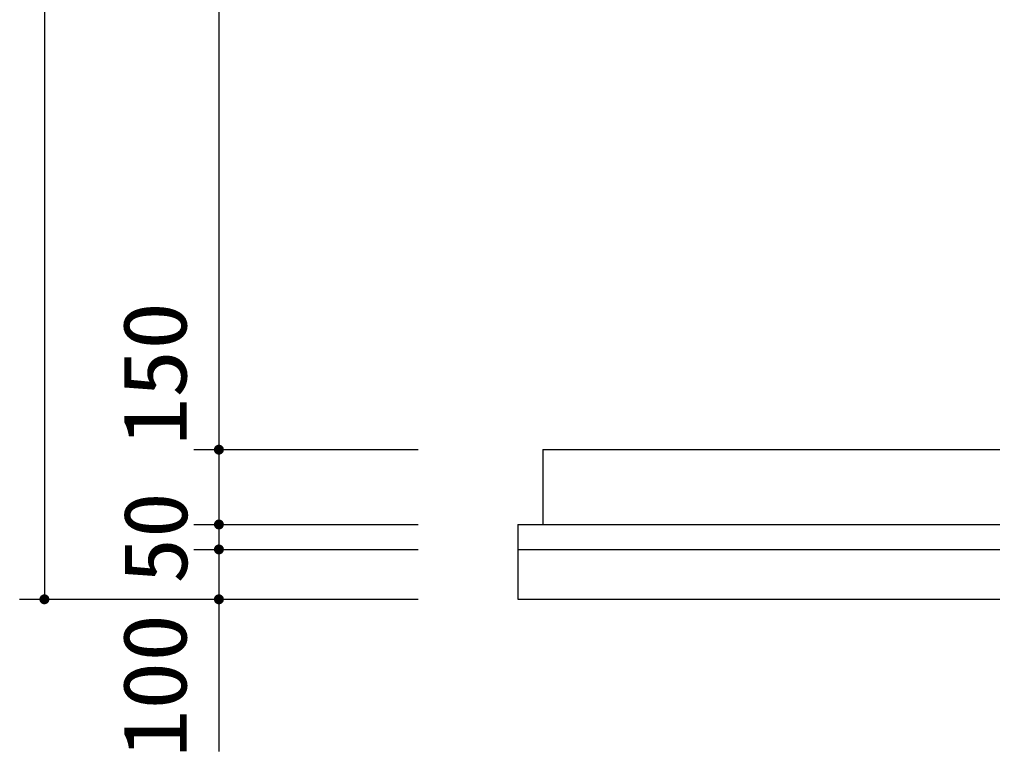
# Model space of a CAD drawing. Units: millimetres, scale not verified. Extents: x -14850 to 14850, y -10500 to 10500.
# Drawn here: x -1327 to 624, y -463 to 1005 of the extents above; entities that cross this region are included whole.
import ezdxf
from ezdxf.enums import TextEntityAlignment as Align

# ---------------------------------------------------------------- set-up
doc = ezdxf.new("R2010")
doc.units = ezdxf.units.MM
doc.header["$LTSCALE"] = 50
doc.layers.add('0-0_製作', color=5, linetype='Continuous', lineweight=25)
doc.layers.add('0-2_機器', color=3, linetype='Continuous', lineweight=25)
doc.styles.add('ＭＳ ゴシック', font='')
doc.styles.get('ＭＳ ゴシック').set_extended_font_data('MS Gothic')

msp = doc.modelspace()

# ---------------------------------------------------------------- linework, layer by layer
at = {"layer": '0-0_製作', "color": 2}
for p, q in [((-1277.34, 2422.15), (-1277.34, -157.85)), ((-927.34, 2302.15), (-927.34, 142.15)), ((-977.34, 142.15), (-527.55, 142.15)), ((-927.34, 142.15), (-927.34, -7.85)), ((-977.34, -7.85), (-527.55, -7.85)), ((-927.34, -7.85), (-927.34, -57.85)), ((-977.34, -57.85), (-527.55, -57.85)), ((-927.34, -57.85), (-927.34, -157.85)), ((-1327.34, -157.85), (-527.55, -157.85)), ((-927.34, -157.85), (-927.34, -463.03))]:
    msp.add_line(p, q, dxfattribs=at)
at = {"layer": '0-0_製作'}
for points in [[(-936.85, 145.24), (-937.34, 142.15), (-937.32, 142.78)], [(-936.85, 145.24), (-927.34, 142.15), (-937.34, 142.15)], [(-927.34, 142.15), (-937.27, 140.9), (-937.34, 142.15)], [(-936.85, 145.24), (-937.32, 142.78), (-937.17, 144.03)], [(-927.34, 142.15), (-937.03, 139.67), (-937.27, 140.9)], [(-927.34, 142.15), (-936.64, 138.47), (-937.03, 139.67)], [(-936.39, 146.41), (-927.34, 142.15), (-936.85, 145.24)], [(-927.34, 142.15), (-936.11, 137.34), (-936.64, 138.47)], [(-935.79, 147.51), (-927.34, 142.15), (-936.39, 146.41)], [(-927.34, 142.15), (-935.43, 136.28), (-936.11, 137.34)], [(-935.05, 148.53), (-927.34, 142.15), (-935.79, 147.51)], [(-927.34, 142.15), (-934.63, 135.31), (-935.43, 136.28)], [(-934.19, 149.44), (-927.34, 142.15), (-935.05, 148.53)], [(-927.34, 142.15), (-933.72, 134.45), (-934.63, 135.31)], [(-933.22, 150.24), (-927.34, 142.15), (-934.19, 149.44)], [(-927.34, 142.15), (-932.7, 133.71), (-933.72, 134.45)], [(-932.16, 150.92), (-927.34, 142.15), (-933.22, 150.24)], [(-927.34, 142.15), (-931.6, 133.1), (-932.7, 133.71)], [(-931.03, 151.45), (-927.34, 142.15), (-932.16, 150.92)], [(-927.34, 142.15), (-930.43, 132.64), (-931.6, 133.1)], [(-929.83, 151.84), (-927.34, 142.15), (-931.03, 151.45)], [(-927.34, 142.15), (-929.22, 132.33), (-930.43, 132.64)], [(-928.6, 152.07), (-927.34, 142.15), (-929.83, 151.84)], [(-927.34, 142.15), (-927.97, 132.17), (-929.22, 132.33)], [(-927.34, 152.15), (-927.34, 142.15), (-928.6, 152.07)], [(-927.34, 132.15), (-927.97, 132.17), (-927.34, 142.15)], [(-926.72, 152.13), (-927.34, 142.15), (-927.34, 152.15)], [(-925.47, 151.98), (-927.34, 142.15), (-926.72, 152.13)], [(-925.47, 151.98), (-917.34, 142.15), (-927.34, 142.15)], [(-917.34, 142.15), (-927.34, 132.15), (-927.34, 142.15)], [(-917.34, 142.15), (-926.09, 132.23), (-927.34, 132.15)], [(-917.34, 142.15), (-924.86, 132.47), (-926.09, 132.23)], [(-924.25, 151.66), (-917.34, 142.15), (-925.47, 151.98)], [(-917.34, 142.15), (-923.66, 132.86), (-924.86, 132.47)], [(-923.09, 151.2), (-917.34, 142.15), (-924.25, 151.66)], [(-917.34, 142.15), (-922.53, 133.39), (-923.66, 132.86)], [(-921.99, 150.6), (-917.34, 142.15), (-923.09, 151.2)], [(-917.34, 142.15), (-921.47, 134.06), (-922.53, 133.39)], [(-920.97, 149.86), (-917.34, 142.15), (-921.99, 150.6)], [(-917.34, 142.15), (-920.5, 134.86), (-921.47, 134.06)], [(-920.05, 149), (-917.34, 142.15), (-920.97, 149.86)], [(-917.34, 142.15), (-919.64, 135.78), (-920.5, 134.86)], [(-919.25, 148.03), (-917.34, 142.15), (-920.05, 149)], [(-917.34, 142.15), (-918.9, 136.79), (-919.64, 135.78)], [(-918.58, 146.97), (-917.34, 142.15), (-919.25, 148.03)], [(-917.34, 142.15), (-918.3, 137.9), (-918.9, 136.79)], [(-918.05, 145.83), (-917.34, 142.15), (-918.58, 146.97)], [(-917.34, 142.15), (-917.83, 139.06), (-918.3, 137.9)], [(-917.66, 144.64), (-917.34, 142.15), (-918.05, 145.83)], [(-917.34, 142.15), (-917.52, 140.28), (-917.83, 139.06)], [(-917.42, 143.41), (-917.34, 142.15), (-917.66, 144.64)], [(-917.36, 141.53), (-917.52, 140.28), (-917.34, 142.15)], [(-933.22, 0.24), (-927.34, -7.85), (-934.19, -0.56)], [(-932.16, 0.92), (-927.34, -7.85), (-933.22, 0.24)], [(-931.03, 1.45), (-927.34, -7.85), (-932.16, 0.92)], [(-929.83, 1.84), (-927.34, -7.85), (-931.03, 1.45)], [(-928.6, 2.08), (-927.34, -7.85), (-929.83, 1.84)], [(-927.34, 2.15), (-927.34, -7.85), (-928.6, 2.08)], [(-927.34, 2.15), (-917.34, -7.85), (-927.34, -7.85)], [(-926.72, 2.13), (-917.34, -7.85), (-927.34, 2.15)], [(-925.47, 1.98), (-917.34, -7.85), (-926.72, 2.13)], [(-924.25, 1.66), (-917.34, -7.85), (-925.47, 1.98)], [(-923.09, 1.2), (-917.34, -7.85), (-924.25, 1.66)], [(-921.99, 0.6), (-917.34, -7.85), (-923.09, 1.2)], [(-920.97, -0.14), (-917.34, -7.85), (-921.99, 0.6)], [(-937.32, -7.22), (-927.34, -7.85), (-937.34, -7.85)], [(-927.34, -7.85), (-937.27, -9.1), (-937.34, -7.85)], [(-937.17, -5.97), (-927.34, -7.85), (-937.32, -7.22)], [(-927.34, -7.85), (-937.03, -10.33), (-937.27, -9.1)], [(-936.85, -4.76), (-927.34, -7.85), (-937.17, -5.97)], [(-927.34, -7.85), (-936.64, -11.53), (-937.03, -10.33)], [(-936.39, -3.59), (-927.34, -7.85), (-936.85, -4.76)], [(-927.34, -7.85), (-936.11, -12.66), (-936.64, -11.53)], [(-935.79, -2.49), (-927.34, -7.85), (-936.39, -3.59)], [(-927.34, -7.85), (-935.43, -13.72), (-936.11, -12.66)], [(-935.05, -1.47), (-927.34, -7.85), (-935.79, -2.49)], [(-927.34, -7.85), (-934.63, -14.69), (-935.43, -13.72)], [(-934.19, -0.56), (-927.34, -7.85), (-935.05, -1.47)], [(-927.34, -7.85), (-933.72, -15.55), (-934.63, -14.69)], [(-927.34, -7.85), (-932.7, -16.29), (-933.72, -15.55)], [(-927.34, -7.85), (-931.6, -16.89), (-932.7, -16.29)], [(-927.34, -7.85), (-930.43, -17.36), (-931.6, -16.89)], [(-927.34, -7.85), (-929.22, -17.67), (-930.43, -17.36)], [(-927.34, -7.85), (-927.97, -17.83), (-929.22, -17.67)], [(-927.34, -7.85), (-927.34, -17.85), (-927.97, -17.83)], [(-927.34, -7.85), (-926.09, -17.77), (-927.34, -17.85)], [(-917.34, -7.85), (-926.09, -17.77), (-927.34, -7.85)], [(-917.34, -7.85), (-924.86, -17.53), (-926.09, -17.77)], [(-917.34, -7.85), (-923.66, -17.14), (-924.86, -17.53)], [(-917.34, -7.85), (-922.53, -16.61), (-923.66, -17.14)], [(-917.34, -7.85), (-921.47, -15.94), (-922.53, -16.61)], [(-917.34, -7.85), (-920.5, -15.14), (-921.47, -15.94)], [(-920.05, -1), (-917.34, -7.85), (-920.97, -0.14)], [(-917.34, -7.85), (-919.64, -14.22), (-920.5, -15.14)], [(-919.25, -1.97), (-917.34, -7.85), (-920.05, -1)], [(-917.34, -7.85), (-918.9, -13.2), (-919.64, -14.22)], [(-918.58, -3.03), (-917.34, -7.85), (-919.25, -1.97)], [(-917.34, -7.85), (-918.3, -12.1), (-918.9, -13.2)], [(-918.05, -4.16), (-917.34, -7.85), (-918.58, -3.03)], [(-917.34, -7.85), (-917.83, -10.94), (-918.3, -12.1)], [(-917.66, -5.36), (-917.34, -7.85), (-918.05, -4.16)], [(-917.34, -7.85), (-917.52, -9.72), (-917.83, -10.94)], [(-917.42, -6.59), (-917.34, -7.85), (-917.66, -5.36)], [(-917.34, -7.85), (-917.36, -8.47), (-917.52, -9.72)], [(-937.32, -57.22), (-927.34, -57.85), (-937.34, -57.85)], [(-927.34, -57.85), (-937.27, -59.1), (-937.34, -57.85)], [(-937.17, -55.97), (-927.34, -57.85), (-937.32, -57.22)], [(-927.34, -57.85), (-937.03, -60.33), (-937.27, -59.1)], [(-936.85, -54.76), (-927.34, -57.85), (-937.17, -55.97)], [(-927.34, -57.85), (-936.64, -61.53), (-937.03, -60.33)], [(-936.39, -53.59), (-927.34, -57.85), (-936.85, -54.76)], [(-927.34, -57.85), (-936.11, -62.66), (-936.64, -61.53)], [(-935.79, -52.49), (-927.34, -57.85), (-936.39, -53.59)], [(-927.34, -57.85), (-935.43, -63.72), (-936.11, -62.66)], [(-935.05, -51.47), (-927.34, -57.85), (-935.79, -52.49)], [(-927.34, -57.85), (-934.63, -64.69), (-935.43, -63.72)], [(-934.19, -50.56), (-927.34, -57.85), (-935.05, -51.47)], [(-927.34, -57.85), (-933.72, -65.55), (-934.63, -64.69)], [(-933.22, -49.76), (-927.34, -57.85), (-934.19, -50.56)], [(-927.34, -57.85), (-932.7, -66.29), (-933.72, -65.55)], [(-932.16, -49.08), (-927.34, -57.85), (-933.22, -49.76)], [(-927.34, -57.85), (-931.6, -66.89), (-932.7, -66.29)], [(-931.03, -48.55), (-927.34, -57.85), (-932.16, -49.08)], [(-927.34, -57.85), (-930.43, -67.36), (-931.6, -66.89)], [(-929.83, -48.16), (-927.34, -57.85), (-931.03, -48.55)], [(-927.34, -57.85), (-929.22, -67.67), (-930.43, -67.36)], [(-928.6, -47.93), (-927.34, -57.85), (-929.83, -48.16)], [(-927.34, -57.85), (-927.97, -67.83), (-929.22, -67.67)], [(-927.34, -47.85), (-927.34, -57.85), (-928.6, -47.93)], [(-927.34, -57.85), (-927.34, -67.85), (-927.97, -67.83)], [(-927.34, -47.85), (-917.34, -57.85), (-927.34, -57.85)], [(-926.72, -47.87), (-917.34, -57.85), (-927.34, -47.85)], [(-927.34, -57.85), (-926.09, -67.77), (-927.34, -67.85)], [(-917.34, -57.85), (-926.09, -67.77), (-927.34, -57.85)], [(-925.47, -48.02), (-917.34, -57.85), (-926.72, -47.87)], [(-917.34, -57.85), (-924.86, -67.53), (-926.09, -67.77)], [(-924.25, -48.34), (-917.34, -57.85), (-925.47, -48.02)], [(-917.34, -57.85), (-923.66, -67.14), (-924.86, -67.53)], [(-923.09, -48.8), (-917.34, -57.85), (-924.25, -48.34)], [(-917.34, -57.85), (-922.53, -66.61), (-923.66, -67.14)], [(-921.99, -49.4), (-917.34, -57.85), (-923.09, -48.8)], [(-917.34, -57.85), (-921.47, -65.94), (-922.53, -66.61)], [(-920.97, -50.14), (-917.34, -57.85), (-921.99, -49.4)], [(-917.34, -57.85), (-920.5, -65.14), (-921.47, -65.94)], [(-920.05, -51), (-917.34, -57.85), (-920.97, -50.14)], [(-917.34, -57.85), (-919.64, -64.22), (-920.5, -65.14)], [(-919.25, -51.97), (-917.34, -57.85), (-920.05, -51)], [(-917.34, -57.85), (-918.9, -63.2), (-919.64, -64.22)], [(-918.58, -53.03), (-917.34, -57.85), (-919.25, -51.97)], [(-917.34, -57.85), (-918.3, -62.1), (-918.9, -63.2)], [(-918.05, -54.16), (-917.34, -57.85), (-918.58, -53.03)], [(-917.34, -57.85), (-917.83, -60.94), (-918.3, -62.1)], [(-917.66, -55.36), (-917.34, -57.85), (-918.05, -54.16)], [(-917.34, -57.85), (-917.52, -59.72), (-917.83, -60.94)], [(-917.42, -56.59), (-917.34, -57.85), (-917.66, -55.36)], [(-917.34, -57.85), (-917.36, -58.47), (-917.52, -59.72)], [(-1287.17, -155.97), (-1277.34, -157.85), (-1287.32, -157.22)], [(-1286.85, -154.76), (-1277.34, -157.85), (-1287.17, -155.97)], [(-1286.39, -153.59), (-1277.34, -157.85), (-1286.85, -154.76)], [(-1285.79, -152.49), (-1277.34, -157.85), (-1286.39, -153.59)], [(-1285.05, -151.47), (-1277.34, -157.85), (-1285.79, -152.49)], [(-1284.19, -150.56), (-1277.34, -157.85), (-1285.05, -151.47)], [(-1283.22, -149.76), (-1277.34, -157.85), (-1284.19, -150.56)], [(-1282.16, -149.08), (-1277.34, -157.85), (-1283.22, -149.76)], [(-1281.03, -148.55), (-1277.34, -157.85), (-1282.16, -149.08)], [(-1279.83, -148.16), (-1277.34, -157.85), (-1281.03, -148.55)], [(-1278.6, -147.93), (-1277.34, -157.85), (-1279.83, -148.16)], [(-1277.34, -147.85), (-1277.34, -157.85), (-1278.6, -147.93)], [(-1277.34, -147.85), (-1267.34, -157.85), (-1277.34, -157.85)], [(-1276.72, -147.87), (-1267.34, -157.85), (-1277.34, -147.85)], [(-1275.47, -148.02), (-1267.34, -157.85), (-1276.72, -147.87)], [(-1274.25, -148.34), (-1267.34, -157.85), (-1275.47, -148.02)], [(-1273.09, -148.8), (-1267.34, -157.85), (-1274.25, -148.34)], [(-1271.99, -149.4), (-1267.34, -157.85), (-1273.09, -148.8)], [(-1270.97, -150.14), (-1267.34, -157.85), (-1271.99, -149.4)], [(-1270.05, -151), (-1267.34, -157.85), (-1270.97, -150.14)], [(-1269.25, -151.97), (-1267.34, -157.85), (-1270.05, -151)], [(-1268.58, -153.03), (-1267.34, -157.85), (-1269.25, -151.97)], [(-1268.05, -154.17), (-1267.34, -157.85), (-1268.58, -153.03)], [(-1267.66, -155.36), (-1267.34, -157.85), (-1268.05, -154.17)], [(-1267.42, -156.59), (-1267.34, -157.85), (-1267.66, -155.36)], [(-937.17, -155.97), (-927.34, -157.85), (-937.32, -157.22)], [(-936.85, -154.76), (-927.34, -157.85), (-937.17, -155.97)], [(-936.39, -153.59), (-927.34, -157.85), (-936.85, -154.76)], [(-935.79, -152.49), (-927.34, -157.85), (-936.39, -153.59)], [(-935.05, -151.47), (-927.34, -157.85), (-935.79, -152.49)], [(-934.19, -150.56), (-927.34, -157.85), (-935.05, -151.47)], [(-933.22, -149.76), (-927.34, -157.85), (-934.19, -150.56)], [(-932.16, -149.08), (-927.34, -157.85), (-933.22, -149.76)], [(-931.03, -148.55), (-927.34, -157.85), (-932.16, -149.08)], [(-929.83, -148.16), (-927.34, -157.85), (-931.03, -148.55)], [(-928.6, -147.93), (-927.34, -157.85), (-929.83, -148.16)], [(-928.6, -147.93), (-927.34, -147.85), (-927.34, -157.85)], [(-927.34, -147.85), (-917.34, -157.85), (-927.34, -157.85)], [(-926.72, -147.87), (-917.34, -157.85), (-927.34, -147.85)], [(-925.47, -148.02), (-917.34, -157.85), (-926.72, -147.87)], [(-924.25, -148.34), (-917.34, -157.85), (-925.47, -148.02)], [(-923.09, -148.8), (-917.34, -157.85), (-924.25, -148.34)], [(-921.99, -149.4), (-917.34, -157.85), (-923.09, -148.8)], [(-920.97, -150.14), (-917.34, -157.85), (-921.99, -149.4)], [(-920.05, -151), (-917.34, -157.85), (-920.97, -150.14)], [(-919.25, -151.97), (-917.34, -157.85), (-920.05, -151)], [(-918.58, -153.03), (-917.34, -157.85), (-919.25, -151.97)], [(-918.05, -154.17), (-917.34, -157.85), (-918.58, -153.03)], [(-917.66, -155.36), (-917.34, -157.85), (-918.05, -154.17)], [(-917.66, -155.36), (-917.42, -156.59), (-917.34, -157.85)], [(-1287.32, -157.22), (-1277.34, -157.85), (-1287.34, -157.85)], [(-1287.34, -157.85), (-1287.03, -160.33), (-1287.27, -159.1)], [(-1277.34, -157.85), (-1287.03, -160.33), (-1287.34, -157.85)], [(-1277.34, -157.85), (-1286.64, -161.53), (-1287.03, -160.33)], [(-1277.34, -157.85), (-1286.11, -162.66), (-1286.64, -161.53)], [(-1277.34, -157.85), (-1285.43, -163.72), (-1286.11, -162.66)], [(-1277.34, -157.85), (-1284.63, -164.69), (-1285.43, -163.72)], [(-1277.34, -157.85), (-1283.72, -165.55), (-1284.63, -164.69)], [(-1277.34, -157.85), (-1282.7, -166.29), (-1283.72, -165.55)], [(-1277.34, -157.85), (-1281.6, -166.89), (-1282.7, -166.29)], [(-1277.34, -157.85), (-1280.43, -167.36), (-1281.6, -166.89)], [(-1277.34, -157.85), (-1279.22, -167.67), (-1280.43, -167.36)], [(-1277.34, -157.85), (-1277.97, -167.83), (-1279.22, -167.67)], [(-1277.34, -157.85), (-1277.34, -167.85), (-1277.97, -167.83)], [(-1277.34, -157.85), (-1276.09, -167.77), (-1277.34, -167.85)], [(-1277.34, -157.85), (-1274.86, -167.53), (-1276.09, -167.77)], [(-1267.34, -157.85), (-1274.86, -167.53), (-1277.34, -157.85)], [(-1267.34, -157.85), (-1273.66, -167.14), (-1274.86, -167.53)], [(-1267.34, -157.85), (-1272.53, -166.61), (-1273.66, -167.14)], [(-1267.34, -157.85), (-1271.47, -165.94), (-1272.53, -166.61)], [(-1267.34, -157.85), (-1270.5, -165.14), (-1271.47, -165.94)], [(-1267.34, -157.85), (-1269.64, -164.22), (-1270.5, -165.14)], [(-1267.34, -157.85), (-1268.9, -163.2), (-1269.64, -164.22)], [(-1267.34, -157.85), (-1268.3, -162.1), (-1268.9, -163.2)], [(-1267.34, -157.85), (-1267.83, -160.94), (-1268.3, -162.1)], [(-1267.34, -157.85), (-1267.52, -159.72), (-1267.83, -160.94)], [(-1267.34, -157.85), (-1267.36, -158.47), (-1267.52, -159.72)], [(-937.32, -157.22), (-927.34, -157.85), (-937.34, -157.85)], [(-937.34, -157.85), (-937.03, -160.33), (-937.27, -159.1)], [(-937.34, -157.85), (-936.64, -161.53), (-937.03, -160.33)], [(-927.34, -157.85), (-936.64, -161.53), (-937.34, -157.85)], [(-927.34, -157.85), (-936.11, -162.66), (-936.64, -161.53)], [(-927.34, -157.85), (-935.43, -163.72), (-936.11, -162.66)], [(-927.34, -157.85), (-934.63, -164.69), (-935.43, -163.72)], [(-927.34, -157.85), (-933.72, -165.55), (-934.63, -164.69)], [(-927.34, -157.85), (-932.7, -166.29), (-933.72, -165.55)], [(-927.34, -157.85), (-931.6, -166.89), (-932.7, -166.29)], [(-927.34, -157.85), (-930.43, -167.36), (-931.6, -166.89)], [(-927.34, -157.85), (-929.22, -167.67), (-930.43, -167.36)], [(-927.34, -157.85), (-927.97, -167.83), (-929.22, -167.67)], [(-927.34, -157.85), (-927.34, -167.85), (-927.97, -167.83)], [(-927.34, -157.85), (-926.09, -167.77), (-927.34, -167.85)], [(-927.34, -157.85), (-924.86, -167.53), (-926.09, -167.77)], [(-917.34, -157.85), (-924.86, -167.53), (-927.34, -157.85)], [(-917.34, -157.85), (-923.66, -167.14), (-924.86, -167.53)], [(-917.34, -157.85), (-922.53, -166.61), (-923.66, -167.14)], [(-917.34, -157.85), (-921.47, -165.94), (-922.53, -166.61)], [(-917.34, -157.85), (-920.5, -165.14), (-921.47, -165.94)], [(-917.34, -157.85), (-919.64, -164.22), (-920.5, -165.14)], [(-917.34, -157.85), (-918.9, -163.2), (-919.64, -164.22)], [(-917.34, -157.85), (-918.3, -162.1), (-918.9, -163.2)], [(-917.34, -157.85), (-917.83, -160.94), (-918.3, -162.1)], [(-917.34, -157.85), (-917.52, -159.72), (-917.83, -160.94)], [(-917.34, -157.85), (-917.36, -158.47), (-917.52, -159.72)]]:
    msp.add_solid(points, dxfattribs=at)
at = {"layer": '0-2_機器', "color": 2}
for p, q in [((-277.66, 142.15), (1622.34, 142.15)), ((-277.66, 142.15), (-277.66, -7.85)), ((-327.66, -7.85), (1672.34, -7.85)), ((-327.66, -57.85), (1672.34, -57.85))]:
    msp.add_line(p, q, dxfattribs=at)
msp.add_lwpolyline([(-327.66, -7.85), (-327.66, -157.85), (1672.34, -157.85)], dxfattribs=at)

# ---------------------------------------------------------------- texts
at = {"layer": '0-0_製作', "color": 4, "style": 'ＭＳ ゴシック'}
for s, width, p in [('150', 1.1, (-953.73, 150.2)), ('50', 1.05, (-952.34, -126.6)), ('100', 1.1, (-953.73, -475.16))]:
    msp.add_text(s, height=128.4, rotation=90, dxfattribs=dict(at, width=width)).set_placement(p, align=Align.BOTTOM_LEFT)

doc.saveas('drawing.dxf')
